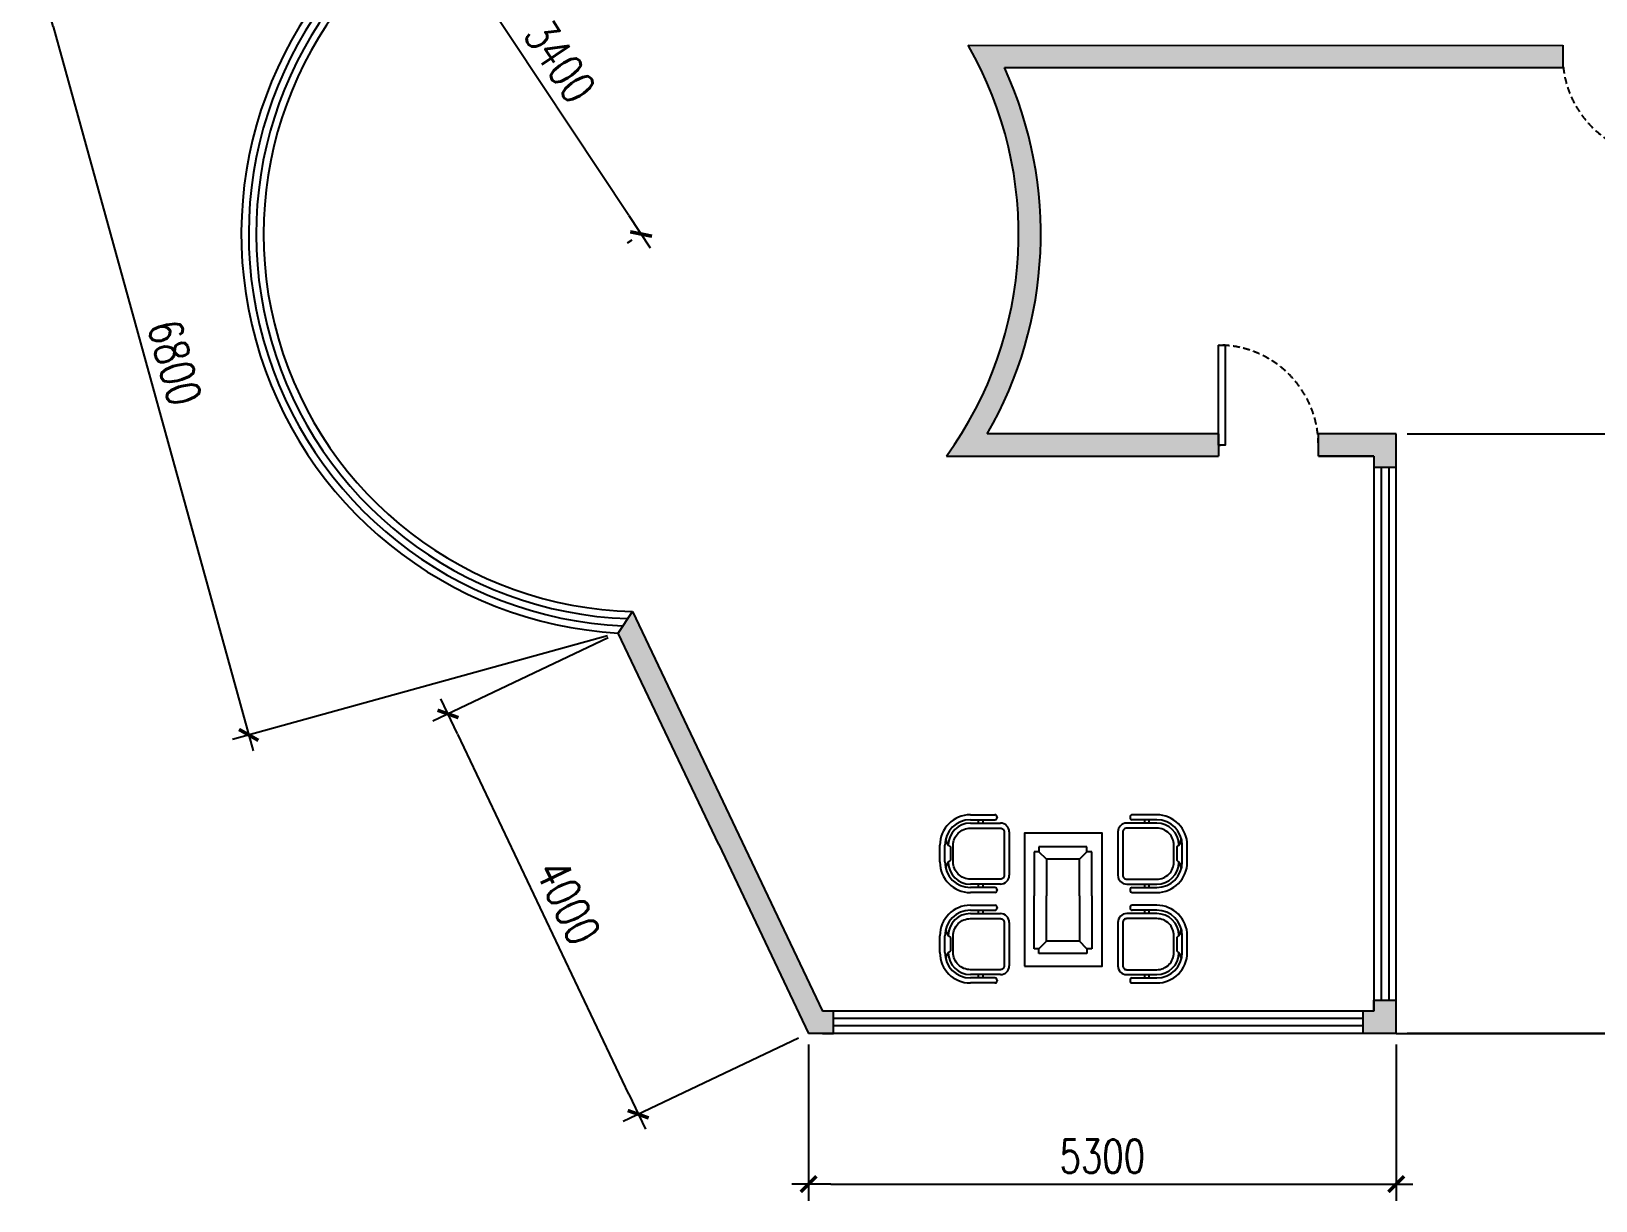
# Model space of a CAD drawing. Header units: millimetres. Extents: x -1966 to 205283, y -140015 to 7000.
# Drawn here: x 116834 to 130923, y -27547 to -17013 of the extents above; entities that cross this region are included whole.
import ezdxf

# ---------------------------------------------------------------- set-up
doc = ezdxf.new("R2010")
doc.units = ezdxf.units.MM
doc.header["$LTSCALE"] = 1000
doc.linetypes.add('HIDDEN4', pattern=[0.09375, 0.0625, -0.03125])
doc.layers.add('JJ', color=7, linetype='Continuous')
doc.layers.add('草图平面 03', color=7, linetype='Continuous')
doc.styles.add('.WA_Romans', font='romans.shx', dxfattribs={"width": 0.75})
doc.dimstyles.new('ID-100', dxfattribs={"dimscale": 100, "dimtxt": 3, "dimasz": 2, "dimexe": 1.5, "dimexo": 1, "dimgap": 1, "dimtad": 1, "dimtoh": 1, "dimdec": 0, "dimzin": 3, "dimdsep": 46, "dimtxsty": '.WA_Romans', "dimblk": 'ID_tick', "dimcen": 0, "dimdle": 1.5, "dimclrd": 8, "dimclre": 8, "dimclrt": 256, "dimadec": 0, "dimazin": 0, "dimtfac": 0.075, "dimtdec": 0, "dimtix": 1, "dimtmove": 2, "dimatfit": 1, "dimfxl": 1, "dimtolj": 1, "dimtzin": 0, "dimlwd": -1, "dimlwe": -1, "dimarcsym": 0})
pattern_1 = [(0, (9325.0154, 0), (0, 3.4925), [2.54, -0.9525]), (90, (9325.0154, 0), (-3.4925, 2e-16), [2.54, -0.9525])]

# ---------------------------------------------------------------- blocks, each defined once
blk = doc.blocks.new('door-900')
blk.add_line((83036, -36718), (83056, -36718))
blk.add_lwpolyline([(83036, -35818), (83096, -35818), (83096, -36718), (83036, -36718)], close=True)
at = {"linetype": 'HIDDEN4'}
blk.add_arc((83036, -36718), 900, 0, 90, dxfattribs=at)
blk = doc.blocks.new('ID_tick')
at = {"color": 0, "linetype": 'ByBlock'}
blk.add_line((-1, 0), (0.75, 0), dxfattribs=at)
blk.add_lwpolyline([(-0.354, -0.354, 0.16, 0.16, 0), (0.354, 0.354, 0.127, 0.127, 0)], format="xyseb", dxfattribs=at)
blk = doc.blocks.new('*D37')
at = {"color": 8, "transparency": 16777216}
for p, q in [((123834, -26139), (123834, -27547)), ((129126, -26139), (129126, -27547)), ((124034, -27397), (128926, -27397))]:
    blk.add_line(p, q, dxfattribs=at)
at = {"layer": 'Defpoints', "color": 0, "transparency": 16777216}
for p in [(123834, -26039), (129126, -26039), (129126, -27397)]:
    blk.add_point(p, dxfattribs=at)
at = {"color": 8, "transparency": 16777216, "xscale": 200, "yscale": 200, "zscale": 200, "rotation": 180}
blk.add_blockref('ID_tick', (123834, -27397), dxfattribs=at)
at = {"color": 8, "transparency": 16777216, "xscale": 200, "yscale": 200, "zscale": 200}
blk.add_blockref('ID_tick', (129126, -27397), dxfattribs=at)
at = {"transparency": 16777216, "insert": (126480, -27147), "char_height": 300, "attachment_point": 5, "style": '.WA_Romans'}
blk.add_mtext('\\A1;5300', dxfattribs=at)
blk = doc.blocks.new('*D38')
at = {"color": 8, "transparency": 16777216}
for p, q in [((122030, -22476), (120451, -23227)), ((120673, -23343), (122214, -26587)), ((123743, -26082), (122165, -26832))]:
    blk.add_line(p, q, dxfattribs=at)
at = {"layer": 'Defpoints', "color": 0, "transparency": 16777216}
for p in [(122120, -22433), (123834, -26039), (122300, -26768)]:
    blk.add_point(p, dxfattribs=at)
at = {"color": 8, "transparency": 16777216, "xscale": 200, "yscale": 200, "zscale": 200}
for p, rotation in [((120587, -23162), 115.4159426985167), ((122300, -26768), 295.4159426985167)]:
    blk.add_blockref('ID_tick', p, dxfattribs=dict(at, rotation=rotation))
at = {"transparency": 16777216, "insert": (121669, -24858), "char_height": 300, "attachment_point": 5, "rotation": 295.4159, "style": '.WA_Romans'}
blk.add_mtext('\\A1;4000', dxfattribs=at)
blk = doc.blocks.new('*D40')
at = {"color": 8, "transparency": 16777216}
for p, q in [((120530, -15950), (120572, -15923)), ((122215, -18673), (120557, -16172)), ((122242, -18895), (122201, -18922))]:
    blk.add_line(p, q, dxfattribs=at)
at = {"layer": 'Defpoints', "color": 0, "transparency": 16777216}
for p in [(120447, -16006), (120447, -16006), (122326, -18839)]:
    blk.add_point(p, dxfattribs=at)
at = {"color": 8, "transparency": 16777216, "xscale": 200, "yscale": 200, "zscale": 200}
for p, rotation in [((120447, -16006), 123.5466759354622), ((122326, -18839), 303.5466759354622)]:
    blk.add_blockref('ID_tick', p, dxfattribs=dict(at, rotation=rotation))
at = {"transparency": 16777216, "insert": (121595, -17284), "char_height": 300, "attachment_point": 5, "rotation": 303.5467, "style": '.WA_Romans'}
blk.add_mtext('\\A1;3400', dxfattribs=at)
blk = doc.blocks.new('*D41')
at = {"color": 8, "transparency": 16777216}
for p, q in [((120211, -15885), (116834, -16816)), ((117032, -16969), (118738, -23158)), ((122024, -22460), (118647, -23391))]:
    blk.add_line(p, q, dxfattribs=at)
at = {"layer": 'Defpoints', "color": 0, "transparency": 16777216}
for p in [(120307, -15858), (122120, -22433), (118792, -23351)]:
    blk.add_point(p, dxfattribs=at)
at = {"color": 8, "transparency": 16777216, "xscale": 200, "yscale": 200, "zscale": 200}
for p, rotation in [((116979, -16776), 105.4140533714245), ((118792, -23351), 285.4140533714246)]:
    blk.add_blockref('ID_tick', p, dxfattribs=dict(at, rotation=rotation))
at = {"transparency": 16777216, "insert": (118126, -19997), "char_height": 300, "attachment_point": 5, "rotation": 285.4141, "style": '.WA_Romans'}
blk.add_mtext('\\A1;6800', dxfattribs=at)
blk = doc.blocks.new('*D42')
at = {"color": 8, "transparency": 16777216}
for p, q in [((129226, -20639), (136283, -20639)), ((136133, -20839), (136133, -25839)), ((129226, -26039), (136283, -26039))]:
    blk.add_line(p, q, dxfattribs=at)
at = {"layer": 'Defpoints', "color": 0, "transparency": 16777216}
for p in [(129126, -20639), (129126, -26039), (136133, -26039)]:
    blk.add_point(p, dxfattribs=at)
at = {"color": 8, "transparency": 16777216, "xscale": 200, "yscale": 200, "zscale": 200}
for p, rotation in [((136133, -20639), 90), ((136133, -26039), 270)]:
    blk.add_blockref('ID_tick', p, dxfattribs=dict(at, rotation=rotation))
at = {"transparency": 16777216, "insert": (135883, -23339), "char_height": 300, "attachment_point": 5, "rotation": 90, "style": '.WA_Romans'}
blk.add_mtext('\\A1;5400', dxfattribs=at)

msp = doc.modelspace()

# ---------------------------------------------------------------- hatches: boundary and pattern name
h = msp.add_hatch()
h.set_pattern_fill('ANGLE', color=256)
h.set_pattern_definition(pattern_1)
h.paths.add_polyline_path([(123206.5, -24253.5), (122249, -22238.5), (122120.2, -22433.5), (123025.8, -24339.3), (123833.6, -26039.3), (124060, -26039.3), (124060, -25839.3), (123960, -25839.3)])
h.paths.add_polyline_path([(125598.4, -17339.3), (130625.8, -17339.3), (130625.8, -17139.5), (125270.3, -17139.3, -0.2963648), (125075.4, -20839.3), (125319.2, -20839.3), (127525.8, -20839.3), (127525.8, -20639.3), (125443.5, -20639.3, 0.2429618)])
h.paths.add_polyline_path([(129125.8, -20639.3), (128425.8, -20639.3), (128425.8, -20839.3), (128925.8, -20839.3), (128925.8, -20939.3), (129125.8, -20939.3)])
h.paths.add_polyline_path([(135025.8, -17039.3), (134825.8, -17039.3), (134825.8, -17139.3), (133685.8, -17139.3), (133685.8, -17199.3), (133625.8, -17199.3), (133625.8, -17139.3), (131525.8, -17139.3), (131525.8, -17339.3), (135025.8, -17339.3)])
h.paths.add_polyline_path([(120990.7, -15281.6), (123425.7, -12039.3), (123325.8, -11839.3), (120307.4, -15858.4), (120363.5, -15941.2), (120419.5, -16024, -0.0024254), (120446.9, -16005.7)])
h.paths.add_polyline_path([(123525.7, -11839.3), (123425.7, -11839.3), (123325.8, -11839.3), (123425.7, -12039.3), (123525.7, -12039.3)])
h.paths.add_polyline_path([(135025.8, -11839.3), (134725.8, -11839.3), (134725.8, -12039.3), (134825.8, -12039.3), (134825.8, -12139.3), (135025.8, -12139.3)])
h = msp.add_hatch()
h.set_pattern_fill('ANGLE', color=256)
h.set_pattern_definition(pattern_1)
h.paths.add_polyline_path([(129125.8, -26039.3), (129125.8, -25739.3), (128925.8, -25739.3), (128925.8, -25839.3), (128825.8, -25839.3), (128825.8, -26039.3)])

# ---------------------------------------------------------------- linework, layer by layer
for p, q in [((130625.8, -17139.3), (130625.8, -17339.3)), ((127525.8, -20639.3), (127525.8, -20839.3)), ((128425.8, -20839.3), (128425.8, -20639.3)), ((128925.8, -20839.3), (128425.8, -20839.3)), ((128925.8, -20839.3), (128925.8, -20939.3)), ((128925.8, -20939.3), (129125.8, -20939.3)), ((122120.2, -22433.5), (122249, -22238.5)), ((128925.8, -25839.3), (128925.8, -25739.3)), ((128925.8, -25739.3), (129125.8, -25739.3)), ((124060, -26039.3), (124060, -25839.3)), ((128925.8, -25839.3), (128825.8, -25839.3)), ((128825.8, -25839.3), (128825.8, -26039.3)), ((123960, -26039.3), (124060, -26039.3)), ((129125.8, -26039.3), (135025.8, -26039.3))]:
    msp.add_line(p, q)
at = {"layer": 'JJ', "color": 26}
for p, q in [((125291.7, -24070.6), (125512.8, -24070.6)), ((125532.8, -24090.6), (125532.8, -24095.6)), ((126729.2, -24090.6), (126729.2, -24095.6)), ((126970.2, -24070.6), (126749.2, -24070.6)), ((125291.7, -24115.6), (125512.8, -24115.6)), ((125291.7, -24145.6), (125561.7, -24145.6)), ((125362.3, -24115.6), (125362.3, -24145.6)), ((125402.3, -24115.6), (125402.3, -24145.6)), ((125641.7, -24225.6), (125641.7, -24615.6)), ((126620.2, -24225.6), (126620.2, -24615.6)), ((126970.2, -24145.6), (126700.2, -24145.6)), ((126970.2, -24115.6), (126749.2, -24115.6)), ((126859.7, -24115.6), (126859.7, -24145.6)), ((126899.7, -24115.6), (126899.7, -24145.6)), ((125016.7, -24495.6), (125016.7, -24345.6)), ((125061.7, -24495.6), (125061.7, -24345.6)), ((125111.6, -24360.6), (125111.6, -24480.6)), ((127150.4, -24360.6), (127150.4, -24480.6)), ((127200.2, -24495.6), (127200.2, -24345.6)), ((127245.2, -24495.6), (127245.2, -24345.6)), ((125561.7, -24695.6), (125291.7, -24695.6)), ((125512.8, -24725.6), (125291.7, -24725.6)), ((125512.8, -24770.6), (125291.7, -24770.6)), ((125362.3, -24695.6), (125362.3, -24725.6)), ((125402.3, -24695.6), (125402.3, -24725.6)), ((125532.8, -24745.6), (125532.8, -24750.6)), ((126700.2, -24695.6), (126970.2, -24695.6)), ((126729.2, -24745.6), (126729.2, -24750.6)), ((126749.2, -24725.6), (126970.2, -24725.6)), ((126749.2, -24770.6), (126970.2, -24770.6)), ((126859.7, -24695.6), (126859.7, -24725.6)), ((126899.7, -24695.6), (126899.7, -24725.6)), ((125291.7, -24885.7), (125512.8, -24885.7)), ((125291.7, -24930.7), (125512.8, -24930.7)), ((125362.3, -24930.7), (125362.3, -24960.7)), ((125402.3, -24930.7), (125402.3, -24960.7)), ((125532.8, -24905.7), (125532.8, -24910.7)), ((126729.2, -24905.7), (126729.2, -24910.7)), ((126970.2, -24885.7), (126749.2, -24885.7)), ((126970.2, -24930.7), (126749.2, -24930.7)), ((126859.7, -24930.7), (126859.7, -24960.7)), ((126899.7, -24930.7), (126899.7, -24960.7)), ((125291.7, -24960.7), (125561.7, -24960.7)), ((125641.7, -25040.7), (125641.7, -25430.7)), ((126620.2, -25040.7), (126620.2, -25430.7)), ((126970.2, -24960.7), (126700.2, -24960.7)), ((125016.7, -25310.7), (125016.7, -25160.7)), ((125061.7, -25310.7), (125061.7, -25160.7)), ((125111.6, -25175.7), (125111.6, -25295.7)), ((127150.4, -25175.7), (127150.4, -25295.7)), ((127200.2, -25310.7), (127200.2, -25160.7)), ((127245.2, -25310.7), (127245.2, -25160.7)), ((125561.7, -25510.7), (125291.7, -25510.7)), ((125512.8, -25540.7), (125291.7, -25540.7)), ((125512.8, -25585.7), (125291.7, -25585.7)), ((125362.3, -25510.7), (125362.3, -25540.7)), ((125402.3, -25510.7), (125402.3, -25540.7)), ((125532.8, -25560.7), (125532.8, -25565.7)), ((126700.2, -25510.7), (126970.2, -25510.7)), ((126729.2, -25560.7), (126729.2, -25565.7)), ((126749.2, -25540.7), (126970.2, -25540.7)), ((126749.2, -25585.7), (126970.2, -25585.7)), ((126859.7, -25510.7), (126859.7, -25540.7)), ((126899.7, -25510.7), (126899.7, -25540.7))]:
    msp.add_line(p, q, dxfattribs=at)
at = {"layer": 'JJ', "color": 34}
for p, q in [((125909.1, -24360), (125909.1, -24403.2)), ((126341.1, -24403.2), (126341.1, -24360)), ((125909.1, -24403.2), (125865.9, -24403.2)), ((126384.3, -24403.2), (126341.1, -24403.2)), ((125909.1, -25276.8), (125865.9, -25276.8)), ((125909.1, -25320), (125909.1, -25276.8)), ((126341.1, -25276.8), (126341.1, -25320)), ((126384.3, -25276.8), (126341.1, -25276.8))]:
    msp.add_line(p, q, dxfattribs=at)
at = {"layer": 'JJ', "color": 25}
for p, q in [((125977.1, -24471.2), (125909.1, -24403.2)), ((126341.1, -24403.2), (126273.1, -24471.2)), ((125977.1, -25208.8), (125909.1, -25276.8)), ((126341.1, -25276.8), (126273.1, -25208.8))]:
    msp.add_line(p, q, dxfattribs=at)
at = {"layer": 'JJ', "color": 26}
for points in [[(125561.7, -24650.6), (125291.7, -24650.6, -0.4142136), (125136.7, -24495.6), (125136.7, -24345.6, -0.4142136), (125291.7, -24190.6), (125561.7, -24190.6, -0.4142136), (125596.7, -24225.6), (125596.7, -24615.6, -0.4142136)], [(126700.2, -24650.6), (126970.2, -24650.6, 0.4142136), (127125.2, -24495.6), (127125.2, -24345.6, 0.4142136), (126970.2, -24190.6), (126700.2, -24190.6, 0.4142136), (126665.2, -24225.6), (126665.2, -24615.6, 0.4142136)], [(125561.7, -25465.7), (125291.7, -25465.7, -0.4142136), (125136.7, -25310.7), (125136.7, -25160.7, -0.4142136), (125291.7, -25005.7), (125561.7, -25005.7, -0.4142136), (125596.7, -25040.7), (125596.7, -25430.7, -0.4142136)], [(126700.2, -25465.7), (126970.2, -25465.7, 0.4142136), (127125.2, -25310.7), (127125.2, -25160.7, 0.4142136), (126970.2, -25005.7), (126700.2, -25005.7, 0.4142136), (126665.2, -25040.7), (126665.2, -25430.7, 0.4142136)]]:
    msp.add_lwpolyline(points, format="xyb", close=True, dxfattribs=at)
msp.add_lwpolyline([(125779.6, -25434.7), (126479.6, -25434.7), (126479.6, -24234.7), (125779.6, -24234.7)], close=True, dxfattribs=at)
at = {"layer": 'JJ', "color": 34}
for points in [[(126341.1, -24360), (125909.1, -24360)], [(125865.9, -24403.2), (125865.9, -24616.3)], [(126384.3, -24616.3), (126384.3, -24403.2)], [(125865.9, -24616.3), (125865.9, -24800)], [(126384.3, -24800), (126384.3, -24616.3)], [(125865.9, -25063.7), (125865.9, -24800)], [(126384.3, -24800), (126384.3, -25063.7)], [(125865.9, -25276.8), (125865.9, -25063.7)], [(126384.3, -25063.7), (126384.3, -25276.8)], [(126341.1, -25320), (125909.1, -25320)]]:
    msp.add_lwpolyline(points, dxfattribs=at)
at = {"layer": 'JJ', "color": 25}
for points in [[(126273.1, -24616.3), (126273.1, -24471.2), (125977.1, -24471.2), (125977.1, -24616.3)], [(125977.1, -24616.3), (125977.1, -24800)], [(126273.1, -24800), (126273.1, -24616.3)], [(125977.1, -25063.7), (125977.1, -24800)], [(126273.1, -24800), (126273.1, -25063.7)], [(126273.1, -25063.7), (126273.1, -25208.8), (125977.1, -25208.8), (125977.1, -25063.7)]]:
    msp.add_lwpolyline(points, dxfattribs=at)
at = {"layer": 'JJ', "color": 26}
for centre, radius, start, end in [((125291.7, -24345.6), 275, 90, 180), ((125512.8, -24090.6), 20, 0, 90), ((126749.2, -24090.6), 20, 90, 180), ((126970.2, -24345.6), 275, 0, 90), ((125291.7, -24345.6), 230, 90, 180), ((125291.7, -24345.6), 200, 90, 178.97173), ((125512.8, -24095.6), 20, 270, 0), ((125561.7, -24225.6), 80, 0, 90), ((126700.2, -24225.6), 80, 90, 180), ((126749.2, -24095.6), 20, 180, 270), ((126970.2, -24345.6), 230, 0, 90), ((126970.2, -24345.6), 200, 1.02827, 90), ((125170, -24278.4), 100.8, 184.60641, 234.63894), ((127092, -24278.4), 100.8, 305.36106, 355.39359), ((125291.7, -24495.6), 275, 180, 270), ((125291.7, -24495.6), 230, 180, 270), ((125170, -24562.8), 100.8, 125.36106, 175.39359), ((125291.7, -24495.6), 200, 181.02827, 270), ((126970.2, -24495.6), 230, 270, 0), ((126970.2, -24495.6), 275, 270, 0), ((126970.2, -24495.6), 200, 270, 358.97173), ((127092, -24562.8), 100.8, 4.60641, 54.63894), ((125561.7, -24615.6), 80, 270, 0), ((126700.2, -24615.6), 80, 180, 270), ((125512.8, -24745.6), 20, 0, 90), ((125512.8, -24750.6), 20, 270, 0), ((126749.2, -24745.6), 20, 90, 180), ((126749.2, -24750.6), 20, 180, 270), ((125291.7, -25160.7), 275, 90, 180), ((125291.7, -25160.7), 230, 90, 180), ((125512.8, -24905.7), 20, 0, 90), ((125512.8, -24910.7), 20, 270, 0), ((126749.2, -24905.7), 20, 90, 180), ((126749.2, -24910.7), 20, 180, 270), ((126970.2, -25160.7), 275, 0, 90), ((126970.2, -25160.7), 230, 0, 90), ((125291.7, -25160.7), 200, 90, 178.97173), ((125561.7, -25040.7), 80, 0, 90), ((126700.2, -25040.7), 80, 90, 180), ((126970.2, -25160.7), 200, 1.02827, 90), ((125170, -25093.5), 100.8, 184.60641, 234.63894), ((127092, -25093.5), 100.8, 305.36106, 355.39359), ((125291.7, -25310.7), 275, 180, 270), ((125291.7, -25310.7), 230, 180, 270), ((125170, -25378), 100.8, 125.36106, 175.39359), ((125291.7, -25310.7), 200, 181.02827, 270), ((126970.2, -25310.7), 275, 270, 0), ((126970.2, -25310.7), 230, 270, 0), ((126970.2, -25310.7), 200, 270, 358.97173), ((127092, -25378), 100.8, 4.60641, 54.63894), ((125561.7, -25430.7), 80, 270, 0), ((126700.2, -25430.7), 80, 180, 270), ((125512.8, -25560.7), 20, 0, 90), ((125512.8, -25565.7), 20, 270, 0), ((126749.2, -25560.7), 20, 90, 180), ((126749.2, -25565.7), 20, 180, 270)]:
    msp.add_arc(centre, radius, start, end, dxfattribs=at)
at = {"layer": '草图平面 03'}
for p, q in [((125270.3, -17139.3), (130625.8, -17139.5)), ((125598.4, -17339.3), (130625.8, -17339.3)), ((127525.8, -20639.3), (125443.5, -20639.3)), ((129125.8, -20639.3), (128425.8, -20639.3)), ((129125.8, -26039.3), (129125.8, -20639.3)), ((125075.4, -20839.3), (125319.2, -20839.3)), ((125319.2, -20839.3), (127525.8, -20839.3)), ((128425.8, -20839.3), (128925.8, -20839.3)), ((128925.8, -20839.3), (128925.8, -25839.3)), ((128992.5, -20939.3), (128992.5, -25739.3)), ((129059.2, -20939.3), (129059.2, -25739.3)), ((122249, -22238.5), (123206.5, -24253.5)), ((123025.8, -24339.3), (122120.2, -22433.5)), ((123025.8, -24339.3), (123833.6, -26039.3)), ((123206.5, -24253.5), (123960, -25839.3)), ((128925.8, -25839.3), (123960, -25839.3)), ((128825.8, -25906), (124060, -25906)), ((129125.8, -26039.3), (123833.6, -26039.3)), ((128825.8, -25972.7), (124060, -25972.7))]:
    msp.add_line(p, q, dxfattribs=at)
for radius, start, end in [(3600, 124.10255, 266.72556), (3600, 124.10255, 266.72556), (3533.3, 124.10255, 267.35595), (3466.7, 124.10255, 268.01498), (3400, 123.54668, 268.70482), (3400, 323.96812, 30), (3600, 330, 24.62432)]:
    msp.add_arc((122325.8, -18839.3), radius, start, end, dxfattribs=at)

# ---------------------------------------------------------------- block references
at = {"rotation": 180}
msp.add_blockref('door-900', (214562.1, -53957), dxfattribs=at)
msp.add_blockref('door-900', (44489.5, 15978.3))

# ---------------------------------------------------------------- dimensions: what is measured, and where the dimension line sits
for p1, p2, distance, text, picture, middle in [((120307.4, -15858.4), (122120.2, -22433.5), -3452.8, '6800', '*D41', (118126.2, -19997.2)), ((122120.2, -22433.5), (123833.6, -26039.3), -1697.8, '4000', '*D38', (121669.2, -24857.8))]:
    dim = msp.add_aligned_dim(p1=p1, p2=p2, distance=distance, text=text, dimstyle='ID-100')
    dim.commit()
    dim.dimension.update_dxf_attribs({"geometry": picture, "text_midpoint": middle})
dim = msp.add_aligned_dim(p1=(122325.8, -18839.3), p2=(120446.9, -16005.7), distance=0, dimstyle='ID-100')
dim.commit()
dim.dimension.update_dxf_attribs({"geometry": '*D40', "text_midpoint": (121594.7, -17284.3)})
dim = msp.add_linear_dim(base=(136132.7, -26039.3), p1=(129125.8, -20639.3), p2=(129125.8, -26039.3), angle=90, dimstyle='ID-100')
dim.commit()
dim.dimension.update_dxf_attribs({"geometry": '*D42', "text_midpoint": (135882.7, -23339.3)})
dim = msp.add_linear_dim(base=(129125.8, -27397), p1=(123833.6, -26039.3), p2=(129125.8, -26039.3), text='5300', dimstyle='ID-100')
dim.commit()
dim.dimension.update_dxf_attribs({"geometry": '*D37', "text_midpoint": (126479.7, -27147)})

doc.saveas('drawing.dxf')
